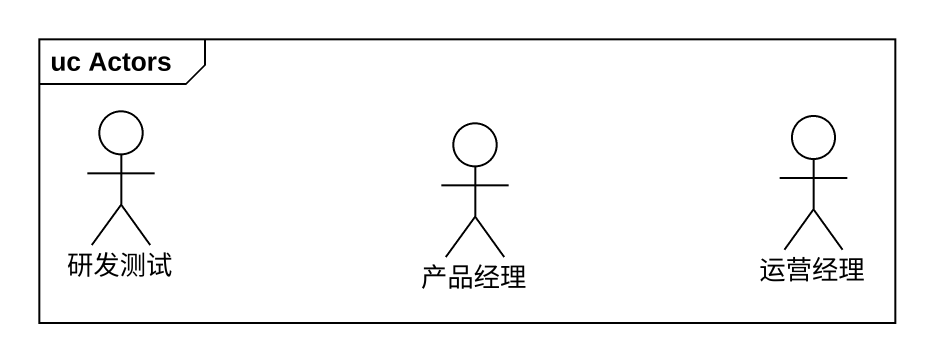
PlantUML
@startuml
mainframe uc Actors
actor 研发测试
actor 产品经理
actor 运营经理
@enduml
